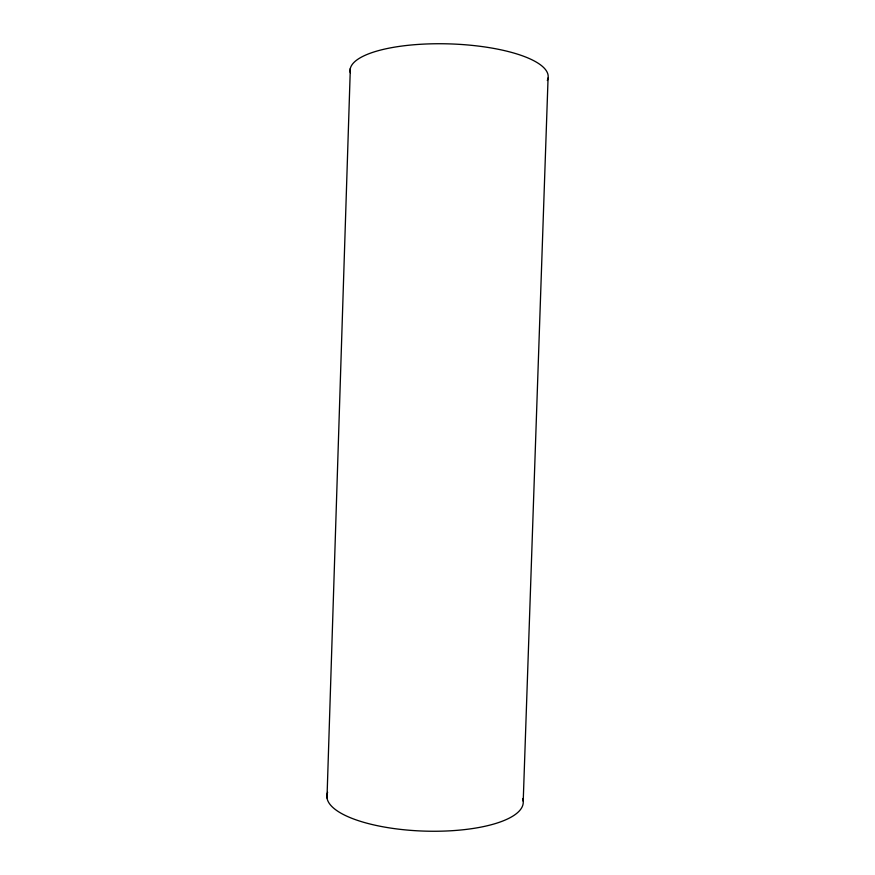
<?xml version="1.0" encoding="UTF-8"?>
<svg xmlns="http://www.w3.org/2000/svg" width="875" height="875" viewBox="0 0 875 875"><rect width="100%" height="100%" fill="white"/><g stroke="black" fill="none" stroke-linecap="round" stroke-linejoin="round"><path stroke-width="1.31" d="M326.998 797.978L350.328 68.436M523.217 801.227L548.067 78.028M522.637 798.525A98.241 31.905 1.9 0 1 424.452 831.108A98.241 31.905 1.9 0 1 327.622 792.356M350.317 72.691A99.105 29.673 1.9 0 1 452.244 43.991A99.105 29.673 1.9 0 1 547.302 80.5"/></g></svg>
